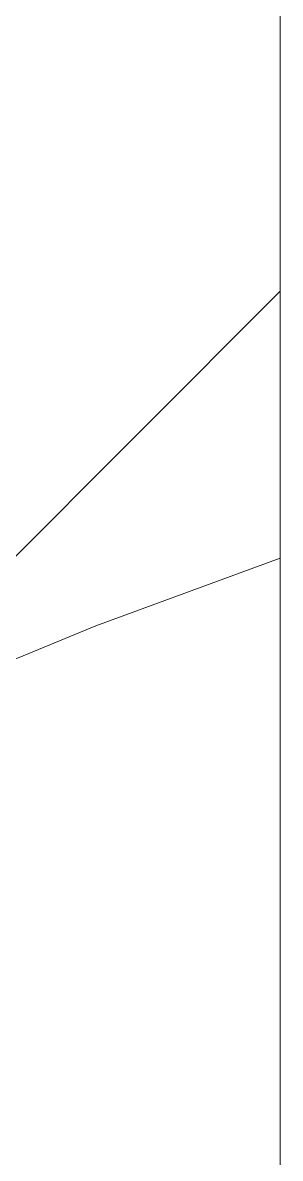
# Model space of a CAD drawing. Header units: millimetres. Extents: x -177800 to -26107, y -132450 to -18386.
# Drawn here: x -166000.42 to -165999.372, y -125475.9 to -125471.281 of the extents above; entities that cross this region are included whole.
import ezdxf

# ---------------------------------------------------------------- set-up
doc = ezdxf.new("R2010")
doc.units = ezdxf.units.MM
doc.layers.add('0-1', color=7, linetype='Continuous', lineweight=5)
doc.layers.add('A-_GENM----_M', color=6, linetype='Continuous', lineweight=9, true_color=0xff00ff)

# ---------------------------------------------------------------- blocks, each defined once
blk = doc.blocks.new('IDA - Toilet Partition - Corner - 950Lx700Width-4450347-BLK 2 UPPER ROOF PLAN')
at = {"layer": 'A-_GENM----_M'}
for p, q in [((810, 1787), (897, 1787)), ((880, 1787), (869.75, 1787)), ((882, 1785), (880, 1787))]:
    blk.add_line(p, q, dxfattribs=at)
at = {"layer": 'A-_GENM----_M', "flags": 128}
blk.add_lwpolyline([(881.0857, 1787), (881.3608, 1786.2488), (881.6657, 1785.5093), (881.9999, 1784.7825)], dxfattribs=at)
blk = doc.blocks.new('IDA - Toilet Partition - Corner - 950Lx700Width-4450346-BLK 2 UPPER ROOF PLAN')
at = {"layer": 'A-_GENM----_M', "flags": 128}
blk.add_lwpolyline([(-18.9143, 1787), (-18.6392, 1786.2488), (-18.3343, 1785.5093), (-18.0001, 1784.7825)], dxfattribs=at)
blk = doc.blocks.new('1599_DB_A_BLK3_1STGD_R21_rvt-1-BLK 2 UPPER ROOF PLAN')
at = {"layer": 'A-_GENM----_M', "rotation": 269.9999999999996}
for name, p in [('IDA - Toilet Partition - Corner - 950Lx700Width-4450347-BLK 2 UPPER ROOF PLAN', (-167786.3719, -124592.3735)), ('IDA - Toilet Partition - Corner - 950Lx700Width-4450346-BLK 2 UPPER ROOF PLAN', (-167786.3719, -125492.3735))]:
    blk.add_blockref(name, p, dxfattribs=at)

msp = doc.modelspace()

# ---------------------------------------------------------------- block references
at = {"layer": '0-1'}
msp.add_blockref('1599_DB_A_BLK3_1STGD_R21_rvt-1-BLK 2 UPPER ROOF PLAN', (0, 0), dxfattribs=at)

doc.saveas('drawing.dxf')
